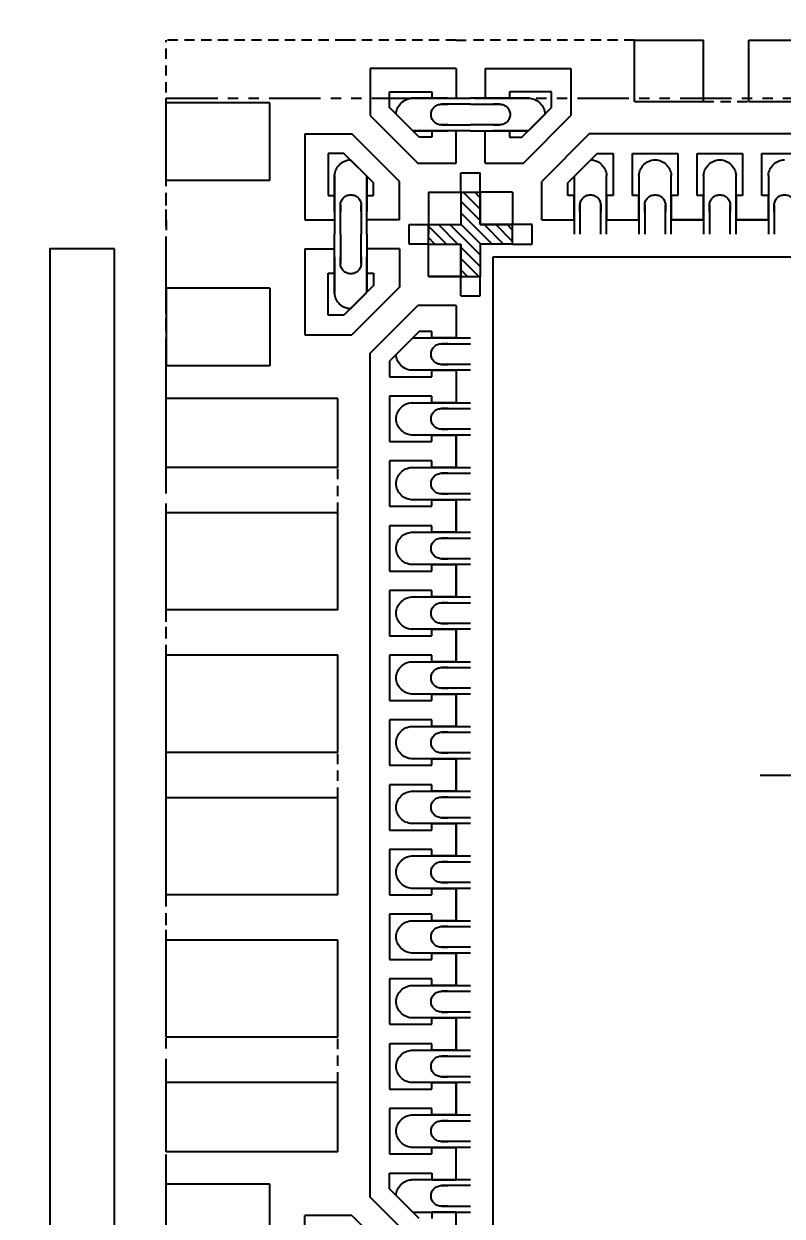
# Model space of a CAD drawing. Extents: x 91 to 778, y 180 to 503.
# Drawn here: x 534.53 to 546.24, y 404.06 to 422.47 of the extents above; entities that cross this region are included whole.
import ezdxf

# ---------------------------------------------------------------- set-up
doc = ezdxf.new("R2010")
doc.units = 0
doc.header["$LTSCALE"] = 12.7
doc.header["$MEASUREMENT"] = 0
doc.header["$PDMODE"] = 2
for name, pattern in [('CENTER', [2, 1.25, -0.25, 0.25, -0.25]), ('HIDDEN', [0.375, 0.25, -0.125]), ('PHANTOM', [2.5, 1.25, -0.25, 0.25, -0.25, 0.25, -0.25])]:
    doc.linetypes.add(name, pattern=pattern)
doc.layers.get('0').update_dxf_attribs({"linetype": 'CONTINUOUS'})
doc.layers.get('DEFPOINTS').update_dxf_attribs({"linetype": 'CONTINUOUS'})
for name, color, linetype in [('SH-01_CENTER', 2, 'CENTER'), ('SH-01_DIM', 4, 'CONTINUOUS'), ('SH-01_HATCH', 10, 'CONTINUOUS'), ('SH-01_HIDDEN', 6, 'HIDDEN'), ('SH-01_MISC', 5, 'CONTINUOUS'), ('SH-01_OBJECT', 7, 'CONTINUOUS'), ('SH-01_PHANTOM', 1, 'PHANTOM')]:
    doc.layers.add(name, color=color, linetype=linetype)
doc.styles.get("Standard").update_dxf_attribs({"font": 'simplex.shx', "width": 0.82})
doc.dimstyles.get("Standard").update_dxf_attribs({"dimtxt": 0.18, "dimasz": 0.18, "dimexe": 0.18, "dimexo": 0.0625, "dimgap": 0.09, "dimtad": 0, "dimtih": 1, "dimtoh": 1, "dimdec": 4, "dimzin": 0, "dimdsep": 46, "dimtxsty": 'STANDARD', "dimcen": 0.09, "dimadec": 0, "dimazin": 0, "dimtfac": 1, "dimtdec": 4, "dimtofl": 0, "dimtmove": 0, "dimatfit": 3, "dimfxl": 1, "dimtolj": 1, "dimtzin": 0, "dimarcsym": 0})

# ---------------------------------------------------------------- blocks, each defined once
blk = doc.blocks.new('*D35')
at = {"layer": 'DEFPOINTS', "color": 0, "ltscale": 0.05, "transparency": 16777216}
for p in [(715.07, 451.083), (721.681, 428.177), (437.581, 335.717)]:
    blk.add_point(p, dxfattribs=at)
at = {"layer": 'SH-01_DIM', "ltscale": 0.05, "transparency": 16777216}
for p, q in [((715.07, 444.733), (715.07, 451.083)), ((721.681, 438.383), (715.07, 444.733)), ((721.681, 430.717), (721.681, 438.383))]:
    blk.add_line(p, q, dxfattribs=at)
at = {"layer": 'SH-01_DIM', "ltscale": 0.05, "transparency": 16777216, "insert": (715.07, 456.067), "char_height": 1.524, "attachment_point": 5, "rotation": 90}
blk.add_mtext('\\A1; 142.0500', dxfattribs=at)
blk = doc.blocks.new('_Open30')
at = {"color": 0, "lineweight": -2}
for p, q in [((-1, 0.2679), (0, 0)), ((0, 0), (-1, -0.2679)), ((0, 0), (-1, 0))]:
    blk.add_line(p, q, dxfattribs=at)
blk = doc.blocks.new('*D37')
at = {"layer": 'DEFPOINTS', "color": 0, "ltscale": 0.05, "transparency": 16777216}
for p in [(733.081, 428.177), (749.4, 426.634), (437.581, 335.717)]:
    blk.add_point(p, dxfattribs=at)
at = {"layer": 'SH-01_DIM', "ltscale": 0.05, "transparency": 16777216}
for p, q in [((735.621, 428.177), (739.431, 428.177)), ((739.431, 428.177), (743.05, 426.634)), ((743.05, 426.634), (749.4, 426.634))]:
    blk.add_line(p, q, dxfattribs=at)
at = {"layer": 'SH-01_DIM', "ltscale": 0.05, "transparency": 16777216, "insert": (753.909, 426.634), "char_height": 1.524, "attachment_point": 5}
blk.add_mtext('\\A1; 46.2300', dxfattribs=at)
blk = doc.blocks.new('*D38')
at = {"layer": 'DEFPOINTS', "color": 0, "ltscale": 0.05, "transparency": 16777216}
for p in [(743.418, 450.209), (733.081, 428.177), (437.581, 335.717)]:
    blk.add_point(p, dxfattribs=at)
at = {"layer": 'SH-01_DIM', "ltscale": 0.05, "transparency": 16777216}
for p, q in [((743.418, 443.859), (743.418, 450.209)), ((733.081, 437.509), (743.418, 443.859)), ((733.081, 430.717), (733.081, 437.509))]:
    blk.add_line(p, q, dxfattribs=at)
at = {"layer": 'SH-01_DIM', "ltscale": 0.05, "transparency": 16777216, "insert": (743.418, 455.194), "char_height": 1.524, "attachment_point": 5, "rotation": 90}
blk.add_mtext('\\A1; 147.7500', dxfattribs=at)
blk = doc.blocks.new('*D63')
at = {"layer": 'DEFPOINTS', "color": 0, "ltscale": 0.05, "transparency": 16777216}
for p in [(754.597, 450.209), (737.581, 429.717), (437.581, 335.717)]:
    blk.add_point(p, dxfattribs=at)
at = {"layer": 'SH-01_DIM', "ltscale": 0.05, "transparency": 16777216}
for p, q in [((754.597, 443.859), (754.597, 450.209)), ((737.581, 437.509), (754.597, 443.859)), ((737.581, 432.257), (737.581, 437.509))]:
    blk.add_line(p, q, dxfattribs=at)
at = {"layer": 'SH-01_DIM', "ltscale": 0.05, "transparency": 16777216, "insert": (754.597, 459.154), "char_height": 1.524, "attachment_point": 5, "rotation": 90}
blk.add_mtext('\\A1; 150.000±0.0760', dxfattribs=at)
blk = doc.blocks.new('*U8')
at = {"layer": 'SH-01_CENTER', "ltscale": 0.05}
blk.add_line((-3.875, 0), (3.875, 0), dxfattribs=at)
at = {"layer": 'SH-01_MISC', "ltscale": 0.05}
blk.add_lwpolyline([(-8, 8), (8, 8), (8, -8), (-8, -8)], close=True, dxfattribs=at)
blk = doc.blocks.new('*U9')
at = {"color": 0, "linetype": 'ByBlock', "lineweight": -2, "transparency": 16777216}
blk.add_blockref('*U8', (0, 150.3), dxfattribs=at)
blk = doc.blocks.new('A$C1BB75304')
at = {"layer": 'SH-01_HIDDEN'}
for p, q in [((1.68, 16.78), (1.68, 15.887)), ((1.77, 16.33), (1.77, 16.78)), ((2.09, 16.78), (2.09, 16.33)), ((2.18, 15.87), (2.18, 16.78)), ((1.68, 15.887), (1.68, 16.43)), ((1.77, 16.43), (1.77, 16.33)), ((2.09, 16.33), (2.09, 16.43)), ((2.18, 16.43), (2.18, 15.87)), ((1.937, 15.63), (1.69, 15.877)), ((0.973, 15.18), (0.08, 15.18)), ((0.973, 15.18), (0.43, 15.18)), ((1.23, 14.923), (0.983, 15.17)), ((0.53, 15.09), (0.08, 15.09)), ((0.43, 15.09), (0.53, 15.09)), ((0.08, 14.77), (0.53, 14.77)), ((0.53, 14.77), (0.43, 14.77)), ((0.08, 14.68), (0.99, 14.68)), ((0.43, 14.68), (0.99, 14.68)), ((0.99, 14.18), (0.08, 14.18)), ((0.99, 14.18), (0.43, 14.18)), ((0.53, 14.09), (0.08, 14.09)), ((0.43, 14.09), (0.53, 14.09)), ((0.08, 13.77), (0.53, 13.77)), ((0.08, 13.68), (0.99, 13.68)), ((0.53, 13.77), (0.43, 13.77)), ((0.43, 13.68), (0.99, 13.68)), ((0.99, 13.18), (0.08, 13.18)), ((0.53, 13.09), (0.08, 13.09)), ((0.99, 13.18), (0.43, 13.18)), ((0.43, 13.09), (0.53, 13.09)), ((0.08, 12.77), (0.53, 12.77)), ((0.53, 12.77), (0.43, 12.77)), ((0.08, 12.68), (0.99, 12.68)), ((0.43, 12.68), (0.99, 12.68)), ((0.99, 12.18), (0.08, 12.18)), ((0.99, 12.18), (0.43, 12.18)), ((0.53, 12.09), (0.08, 12.09)), ((0.43, 12.09), (0.53, 12.09)), ((0.08, 11.77), (0.53, 11.77)), ((0.08, 11.68), (0.99, 11.68)), ((0.53, 11.77), (0.43, 11.77)), ((0.43, 11.68), (0.99, 11.68)), ((0.99, 11.18), (0.08, 11.18)), ((0.53, 11.09), (0.08, 11.09)), ((0.99, 11.18), (0.43, 11.18)), ((0.43, 11.09), (0.53, 11.09)), ((0.08, 10.77), (0.53, 10.77)), ((0.08, 10.68), (0.99, 10.68)), ((0.53, 10.77), (0.43, 10.77)), ((0.43, 10.68), (0.99, 10.68)), ((0.99, 10.18), (0.08, 10.18)), ((0.99, 10.18), (0.43, 10.18)), ((0.53, 10.09), (0.08, 10.09)), ((0.43, 10.09), (0.53, 10.09)), ((0.08, 9.77), (0.53, 9.77)), ((0.53, 9.77), (0.43, 9.77)), ((0.08, 9.68), (0.99, 9.68)), ((0.43, 9.68), (0.99, 9.68)), ((0.99, 9.18), (0.08, 9.18)), ((0.53, 9.09), (0.08, 9.09)), ((0.99, 9.18), (0.43, 9.18)), ((0.43, 9.09), (0.53, 9.09)), ((0.08, 8.77), (0.53, 8.77)), ((0.08, 8.68), (0.99, 8.68)), ((0.53, 8.77), (0.43, 8.77)), ((0.43, 8.68), (0.99, 8.68)), ((0.99, 8.18), (0.08, 8.18)), ((0.99, 8.18), (0.43, 8.18)), ((0.53, 8.09), (0.08, 8.09)), ((0.43, 8.09), (0.53, 8.09)), ((0.08, 7.77), (0.53, 7.77)), ((0.53, 7.77), (0.43, 7.77)), ((0.08, 7.68), (0.99, 7.68)), ((0.43, 7.68), (0.99, 7.68)), ((0.99, 7.18), (0.08, 7.18)), ((0.53, 7.09), (0.08, 7.09)), ((0.99, 7.18), (0.43, 7.18)), ((0.43, 7.09), (0.53, 7.09)), ((0.08, 6.77), (0.53, 6.77)), ((0.08, 6.68), (0.99, 6.68)), ((0.53, 6.77), (0.43, 6.77)), ((0.43, 6.68), (0.99, 6.68)), ((0.99, 6.18), (0.08, 6.18)), ((0.53, 6.09), (0.08, 6.09)), ((0.99, 6.18), (0.43, 6.18)), ((0.43, 6.09), (0.53, 6.09)), ((0.08, 5.77), (0.53, 5.77)), ((0.53, 5.77), (0.43, 5.77)), ((0.08, 5.68), (0.99, 5.68)), ((0.43, 5.68), (0.99, 5.68)), ((0.99, 5.18), (0.08, 5.18)), ((0.99, 5.18), (0.43, 5.18)), ((0.53, 5.09), (0.08, 5.09)), ((0.43, 5.09), (0.53, 5.09)), ((0.08, 4.77), (0.53, 4.77)), ((0.08, 4.68), (0.99, 4.68)), ((0.53, 4.77), (0.43, 4.77)), ((0.43, 4.68), (0.99, 4.68)), ((0.99, 4.18), (0.08, 4.18)), ((0.53, 4.09), (0.08, 4.09)), ((0.99, 4.18), (0.43, 4.18)), ((0.43, 4.09), (0.53, 4.09)), ((0.08, 3.77), (0.53, 3.77)), ((0.53, 3.77), (0.43, 3.77)), ((0.08, 3.68), (0.99, 3.68)), ((0.43, 3.68), (0.99, 3.68)), ((0.99, 3.18), (0.08, 3.18)), ((0.99, 3.18), (0.43, 3.18)), ((0.53, 3.09), (0.08, 3.09)), ((0.43, 3.09), (0.53, 3.09)), ((0.08, 2.77), (0.53, 2.77)), ((0.53, 2.77), (0.43, 2.77)), ((0.08, 2.68), (0.99, 2.68)), ((0.43, 2.68), (0.99, 2.68)), ((0.08, 2.18), (0.99, 2.18)), ((0.08, 2.09), (0.53, 2.09)), ((0.43, 2.18), (0.99, 2.18)), ((0.53, 2.09), (0.43, 2.09)), ((1.23, 1.937), (0.983, 1.69)), ((0.53, 1.77), (0.08, 1.77)), ((0.973, 1.68), (0.08, 1.68)), ((0.43, 1.77), (0.53, 1.77)), ((0.973, 1.68), (0.43, 1.68))]:
    blk.add_line(p, q, dxfattribs=at)
at = {"layer": 'SH-01_HIDDEN', "ltscale": 0.05}
for p, q in [((4.78, 14.247), (4.78, 16.78)), ((2.13, 12.48), (2.13, 13.18)), ((4.78, 10.28), (4.78, 10.98)), ((2.13, 8.08), (2.13, 8.78)), ((4.78, 5.88), (4.78, 6.58)), ((2.13, 3.68), (2.13, 4.38)), ((4.78, 0.08), (4.78, 2.613))]:
    blk.add_line(p, q, dxfattribs=at)
at = {"layer": 'SH-01_HIDDEN'}
for centre, radius, start, end in [((1.93, 16.33), 0.16, 180, 0), ((1.922, 15.888), 0.259, 273.3488, 355.9159), ((0.53, 14.93), 0.16, 270, 90), ((0.972, 14.938), 0.259, 274.0841, 356.6512), ((0.972, 13.923), 0.258, 1.6515, 86.0105), ((0.53, 13.93), 0.16, 270, 90), ((0.972, 13.937), 0.258, 273.9902, 358.3483), ((0.53, 12.93), 0.16, 270, 90), ((0.972, 12.923), 0.258, 1.6515, 86.0105), ((0.972, 12.937), 0.258, 273.9902, 358.3483), ((0.972, 11.923), 0.258, 1.6515, 86.0105), ((0.53, 11.93), 0.16, 270, 90), ((0.972, 11.937), 0.258, 273.9902, 358.3483), ((0.53, 10.93), 0.16, 270, 90), ((0.972, 10.923), 0.258, 1.6515, 86.0105), ((0.972, 10.937), 0.258, 273.9902, 358.3483), ((0.972, 9.923), 0.258, 1.6515, 86.0105), ((0.53, 9.93), 0.16, 270, 90), ((0.972, 9.937), 0.258, 273.9902, 358.3483), ((0.53, 8.93), 0.16, 270, 90), ((0.972, 8.923), 0.258, 1.6515, 86.0105), ((0.972, 8.937), 0.258, 273.9902, 358.3483), ((0.972, 7.923), 0.258, 1.6515, 86.0105), ((0.53, 7.93), 0.16, 270, 90), ((0.972, 7.937), 0.258, 273.9902, 358.3483), ((0.53, 6.93), 0.16, 270, 90), ((0.972, 6.923), 0.258, 1.6515, 86.0105), ((0.972, 6.937), 0.258, 273.9902, 358.3483), ((0.53, 5.93), 0.16, 270, 90), ((0.972, 5.923), 0.258, 1.6515, 86.0105), ((0.972, 5.937), 0.258, 273.9902, 358.3483), ((0.972, 4.923), 0.258, 1.6515, 86.0105), ((0.53, 4.93), 0.16, 270, 90), ((0.972, 4.937), 0.258, 273.9902, 358.3483), ((0.53, 3.93), 0.16, 270, 90), ((0.972, 3.923), 0.258, 1.6515, 86.0105), ((0.972, 3.937), 0.258, 273.9902, 358.3483), ((0.972, 2.923), 0.258, 1.6515, 86.0105), ((0.53, 2.93), 0.16, 270, 90), ((0.972, 2.937), 0.258, 273.9902, 358.3483), ((0.53, 1.93), 0.16, 270, 90), ((0.972, 1.922), 0.259, 3.3488, 85.9159)]:
    blk.add_arc(centre, radius, start, end, dxfattribs=at)
at = {"layer": 'SH-01_OBJECT', "ltscale": 0.05}
for p, q in [((0.73, 16.63), (0.23, 16.63)), ((0.23, 16.63), (0.23, 16.13)), ((0.73, 16.63), (0.23, 16.63)), ((0.23, 16.63), (0.23, 16.13)), ((1.18, 16.555), (1.68, 16.555)), ((2.64, 16.555), (2.18, 16.555)), ((2.64, 16.555), (2.64, 15.23)), ((3.18, 15.947), (4.78, 15.947)), ((0.305, 15.68), (0.305, 15.18)), ((0.305, 15.68), (0.897, 15.68)), ((3.18, 14.747), (4.78, 14.747)), ((0.305, 14.68), (0.305, 14.18)), ((2.13, 14.247), (4.78, 14.247)), ((4.78, 13.18), (4.78, 14.247)), ((0.305, 13.18), (0.305, 13.68)), ((0.305, 13.68), (0.305, 13.18)), ((2.13, 13.18), (4.78, 13.18)), ((0.305, 12.18), (0.305, 12.68)), ((0.305, 12.68), (0.305, 12.18)), ((2.13, 12.48), (4.78, 12.48)), ((4.78, 10.98), (4.78, 12.48)), ((0.305, 11.18), (0.305, 11.68)), ((0.305, 11.68), (0.305, 11.18)), ((2.13, 10.98), (4.78, 10.98)), ((0.305, 10.18), (0.305, 10.68)), ((0.305, 10.68), (0.305, 10.18)), ((2.13, 10.28), (4.78, 10.28)), ((4.78, 8.78), (4.78, 10.28)), ((4.78, 8.78), (4.78, 10.28)), ((0.305, 9.18), (0.305, 9.68)), ((0.305, 9.68), (0.305, 9.18)), ((0.305, 8.18), (0.305, 8.68)), ((0.305, 8.68), (0.305, 8.18)), ((2.13, 8.78), (4.78, 8.78)), ((2.13, 8.08), (4.78, 8.08)), ((4.78, 6.58), (4.78, 8.08)), ((0.305, 7.18), (0.305, 7.68)), ((0.305, 7.68), (0.305, 7.18)), ((0.305, 6.18), (0.305, 6.68)), ((0.305, 6.68), (0.305, 6.18)), ((2.13, 6.58), (4.78, 6.58)), ((2.13, 5.88), (4.78, 5.88)), ((4.78, 4.38), (4.78, 5.88)), ((0.305, 5.18), (0.305, 5.68)), ((0.305, 5.68), (0.305, 5.18)), ((0.305, 4.18), (0.305, 4.68)), ((0.305, 4.68), (0.305, 4.18)), ((2.13, 4.38), (4.78, 4.38)), ((0.305, 3.18), (0.305, 3.68)), ((0.305, 3.68), (0.305, 3.18)), ((2.13, 3.68), (4.78, 3.68)), ((4.78, 2.613), (4.78, 3.68)), ((0.305, 2.18), (0.305, 2.68)), ((0.305, 2.18), (0.305, 2.68)), ((2.13, 2.613), (4.78, 2.613)), ((3.18, 2.113), (4.78, 2.113)), ((0.305, 1.18), (0.305, 1.68)), ((1.913, 1.63), (2.64, 1.63)), ((2.64, 0.305), (2.64, 1.63))]:
    blk.add_line(p, q, dxfattribs=at)
at = {"layer": 'SH-01_OBJECT', "linetype": 'Continuous'}
for p, q in [((0.73, 16.13), (0.73, 16.63)), ((0.73, 16.13), (0.23, 16.13)), ((3.18, 15.947), (3.18, 14.747)), ((4.78, 15.947), (4.78, 14.747)), ((2.13, 13.18), (2.13, 14.247)), ((2.13, 10.98), (2.13, 12.48)), ((2.13, 8.78), (2.13, 10.28)), ((2.13, 6.58), (2.13, 8.08)), ((2.13, 4.38), (2.13, 5.88)), ((2.13, 2.613), (2.13, 3.68)), ((3.18, 0.913), (3.18, 2.113)), ((4.78, 0.913), (4.78, 2.113))]:
    blk.add_line(p, q, dxfattribs=at)
at = {"layer": 'SH-01_OBJECT'}
for p, q in [((0.73, 16.13), (0.73, 16.63)), ((1.18, 16.555), (1.18, 15.963)), ((1.68, 16.555), (1.68, 16.18)), ((2.18, 16.18), (2.18, 16.555)), ((0.23, 16.13), (0.73, 16.13)), ((1.68, 16.18), (1.58, 16.18)), ((1.58, 16.18), (1.58, 15.987)), ((2.28, 16.18), (2.18, 16.18)), ((2.28, 15.53), (2.28, 16.18)), ((1.18, 15.963), (1.913, 15.23)), ((1.58, 15.987), (2.037, 15.53)), ((1.63, 14.947), (0.897, 15.68)), ((2.037, 15.53), (2.28, 15.53)), ((0.305, 15.18), (0.68, 15.18)), ((0.68, 15.18), (0.68, 15.28)), ((0.68, 15.28), (0.873, 15.28)), ((0.873, 15.28), (1.33, 14.823)), ((2.64, 15.23), (1.913, 15.23)), ((1.63, 1.913), (1.63, 14.947)), ((1.33, 14.823), (1.33, 14.58)), ((0.68, 14.68), (0.305, 14.68)), ((0.68, 14.58), (0.68, 14.68)), ((1.33, 14.58), (0.68, 14.58)), ((0.305, 14.18), (0.68, 14.18)), ((0.68, 14.18), (0.68, 14.28)), ((0.68, 14.28), (1.33, 14.28)), ((1.33, 14.28), (1.33, 13.58)), ((0.68, 13.68), (0.305, 13.68)), ((0.68, 13.58), (0.68, 13.68)), ((1.33, 13.58), (0.68, 13.58)), ((0.68, 13.18), (0.68, 13.28)), ((0.68, 13.28), (1.33, 13.28)), ((1.33, 13.28), (1.33, 12.58)), ((0.305, 13.18), (0.68, 13.18)), ((0.68, 12.68), (0.305, 12.68)), ((0.68, 12.58), (0.68, 12.68)), ((1.33, 12.58), (0.68, 12.58)), ((0.305, 12.18), (0.68, 12.18)), ((0.68, 12.18), (0.68, 12.28)), ((0.68, 12.28), (1.33, 12.28)), ((1.33, 12.28), (1.33, 11.58)), ((0.68, 11.68), (0.305, 11.68)), ((0.68, 11.58), (0.68, 11.68)), ((1.33, 11.58), (0.68, 11.58)), ((0.68, 11.18), (0.68, 11.28)), ((0.68, 11.28), (1.33, 11.28)), ((1.33, 11.28), (1.33, 10.58)), ((0.305, 11.18), (0.68, 11.18)), ((0.68, 10.68), (0.305, 10.68)), ((0.68, 10.58), (0.68, 10.68)), ((1.33, 10.58), (0.68, 10.58)), ((0.305, 10.18), (0.68, 10.18)), ((0.68, 10.18), (0.68, 10.28)), ((0.68, 10.28), (1.33, 10.28)), ((1.33, 10.28), (1.33, 9.58)), ((0.68, 9.68), (0.305, 9.68)), ((0.68, 9.58), (0.68, 9.68)), ((1.33, 9.58), (0.68, 9.58)), ((0.68, 9.18), (0.68, 9.28)), ((0.68, 9.28), (1.33, 9.28)), ((1.33, 9.28), (1.33, 8.58)), ((0.305, 9.18), (0.68, 9.18)), ((0.68, 8.68), (0.305, 8.68)), ((0.68, 8.58), (0.68, 8.68)), ((1.33, 8.58), (0.68, 8.58)), ((0.305, 8.18), (0.68, 8.18)), ((0.68, 8.18), (0.68, 8.28)), ((0.68, 8.28), (1.33, 8.28)), ((1.33, 8.28), (1.33, 7.58)), ((0.68, 7.68), (0.305, 7.68)), ((0.68, 7.58), (0.68, 7.68)), ((1.33, 7.58), (0.68, 7.58)), ((0.68, 7.18), (0.68, 7.28)), ((0.68, 7.28), (1.33, 7.28)), ((1.33, 7.28), (1.33, 6.58)), ((0.305, 7.18), (0.68, 7.18)), ((0.68, 6.68), (0.305, 6.68)), ((0.68, 6.58), (0.68, 6.68)), ((1.33, 6.58), (0.68, 6.58)), ((0.68, 6.18), (0.68, 6.28)), ((0.68, 6.28), (1.33, 6.28)), ((1.33, 6.28), (1.33, 5.58)), ((0.305, 6.18), (0.68, 6.18)), ((0.68, 5.68), (0.305, 5.68)), ((0.68, 5.58), (0.68, 5.68)), ((1.33, 5.58), (0.68, 5.58)), ((0.305, 5.18), (0.68, 5.18)), ((0.68, 5.18), (0.68, 5.28)), ((0.68, 5.28), (1.33, 5.28)), ((1.33, 5.28), (1.33, 4.58)), ((0.68, 4.68), (0.305, 4.68)), ((0.68, 4.58), (0.68, 4.68)), ((1.33, 4.58), (0.68, 4.58)), ((0.68, 4.18), (0.68, 4.28)), ((0.68, 4.28), (1.33, 4.28)), ((1.33, 4.28), (1.33, 3.58)), ((0.305, 4.18), (0.68, 4.18)), ((0.68, 3.68), (0.305, 3.68)), ((0.68, 3.58), (0.68, 3.68)), ((1.33, 3.58), (0.68, 3.58)), ((0.305, 3.18), (0.68, 3.18)), ((0.68, 3.18), (0.68, 3.28)), ((0.68, 3.28), (1.33, 3.28)), ((1.33, 3.28), (1.33, 2.58)), ((0.68, 2.68), (0.305, 2.68)), ((0.68, 2.58), (0.68, 2.68)), ((1.33, 2.58), (0.68, 2.58)), ((0.68, 2.28), (0.68, 2.18)), ((1.33, 2.28), (0.68, 2.28)), ((1.33, 2.037), (1.33, 2.28)), ((0.68, 2.18), (0.305, 2.18)), ((0.873, 1.58), (1.33, 2.037)), ((0.897, 1.18), (1.63, 1.913)), ((0.305, 1.68), (0.68, 1.68)), ((0.68, 1.68), (0.68, 1.58)), ((1.913, 1.63), (1.18, 0.897))]:
    blk.add_line(p, q, dxfattribs=at)
blk = doc.blocks.new('A$C5C007AA3')
at = {"layer": 'SH-01_HIDDEN', "ltscale": 0.05}
for p, q in [((7.38, 2.775), (7.38, 3)), ((7.38, 2.775), (7.38, 1.067)), ((7.38, 1.067), (7.38, 0)), ((10.147, 0), (7.38, 0)), ((11.855, 0), (10.147, 0)), ((11.855, 0), (12.08, 0))]:
    blk.add_line(p, q, dxfattribs=at)
at = {"layer": 'SH-01_HIDDEN'}
for p, q in [((9.98, 2.09), (9.98, 3)), ((10.07, 3), (10.07, 2.55)), ((10.39, 2.55), (10.39, 3)), ((10.48, 3), (10.48, 2.107)), ((9.98, 2.65), (9.98, 2.09)), ((10.07, 2.55), (10.07, 2.65)), ((10.39, 2.65), (10.39, 2.55)), ((10.48, 2.107), (10.48, 2.65)), ((10.223, 1.85), (10.47, 2.097)), ((10.93, 1.143), (11.177, 1.39)), ((11.187, 1.4), (11.73, 1.4)), ((12.08, 1.4), (11.187, 1.4)), ((11.73, 1.31), (11.63, 1.31)), ((11.63, 1.31), (12.08, 1.31)), ((11.63, 0.99), (11.73, 0.99)), ((12.08, 0.99), (11.63, 0.99)), ((11.73, 0.9), (11.17, 0.9)), ((11.17, 0.9), (12.08, 0.9))]:
    blk.add_line(p, q, dxfattribs=at)
for centre, radius, start, end in [((10.23, 2.55), 0.16, 180, 0), ((10.238, 2.108), 0.259, 184.0841, 266.6512), ((11.63, 1.15), 0.16, 90, 270), ((11.188, 1.158), 0.259, 183.3488, 265.9159)]:
    blk.add_arc(centre, radius, start, end, dxfattribs=at)
at = {"layer": 'SH-01_OBJECT', "linetype": 'Continuous'}
for p, q in [((11.43, 2.35), (11.43, 3)), ((11.43, 2.35), (12.08, 2.35)), ((7.38, 2.167), (7.38, 0.967)), ((8.98, 2.167), (8.98, 0.967))]:
    blk.add_line(p, q, dxfattribs=at)
at = {"layer": 'SH-01_OBJECT', "ltscale": 0.05}
for p, q in [((9.52, 1.45), (9.52, 2.775)), ((9.52, 2.775), (9.98, 2.775)), ((10.98, 2.775), (10.48, 2.775)), ((8.98, 2.167), (7.38, 2.167)), ((11.855, 1.9), (11.855, 1.4)), ((8.98, 0.967), (7.38, 0.967)), ((11.855, 0.44), (11.855, 0.9)), ((11.855, 0.44), (10.53, 0.44))]:
    blk.add_line(p, q, dxfattribs=at)
at = {"layer": 'SH-01_OBJECT'}
for p, q in [((9.98, 2.4), (9.98, 2.775)), ((10.48, 2.775), (10.48, 2.4)), ((10.98, 2.775), (10.98, 2.183)), ((9.88, 1.75), (9.88, 2.4)), ((9.88, 2.4), (9.98, 2.4)), ((10.48, 2.4), (10.58, 2.4)), ((10.58, 2.4), (10.58, 2.207)), ((10.58, 2.207), (10.123, 1.75)), ((10.98, 2.183), (10.247, 1.45)), ((10.53, 1.167), (11.263, 1.9)), ((11.263, 1.9), (11.855, 1.9)), ((10.123, 1.75), (9.88, 1.75)), ((11.287, 1.5), (10.83, 1.043)), ((11.48, 1.5), (11.287, 1.5)), ((11.48, 1.4), (11.48, 1.5)), ((9.52, 1.45), (10.247, 1.45)), ((11.855, 1.4), (11.48, 1.4)), ((10.53, 0.44), (10.53, 1.167)), ((10.83, 1.043), (10.83, 0.8)), ((10.83, 0.8), (11.48, 0.8)), ((11.48, 0.8), (11.48, 0.9)), ((11.48, 0.9), (11.855, 0.9))]:
    blk.add_line(p, q, dxfattribs=at)
blk = doc.blocks.new('A$C6C8170C2')
at = {"layer": 'SH-01_HIDDEN'}
for p, q in [((-3.2, 2.107), (-3.2, 3)), ((-3.11, 2.55), (-3.11, 3)), ((-2.79, 3), (-2.79, 2.55)), ((-2.7, 3), (-2.7, 2.09)), ((-2.2, 2.09), (-2.2, 3)), ((-2.11, 2.55), (-2.11, 3)), ((-1.79, 3), (-1.79, 2.55)), ((-1.7, 3), (-1.7, 2.09)), ((-1.2, 2.09), (-1.2, 3)), ((-1.11, 2.55), (-1.11, 3)), ((-0.79, 3), (-0.79, 2.55)), ((-0.7, 3), (-0.7, 2.09)), ((-0.2, 2.09), (-0.2, 3)), ((-0.11, 2.55), (-0.11, 3)), ((-3.2, 2.107), (-3.2, 2.65)), ((-3.11, 2.65), (-3.11, 2.55)), ((-2.79, 2.55), (-2.79, 2.65)), ((-2.7, 2.65), (-2.7, 2.09)), ((-2.2, 2.09), (-2.2, 2.65)), ((-2.11, 2.65), (-2.11, 2.55)), ((-1.79, 2.55), (-1.79, 2.65)), ((-1.7, 2.65), (-1.7, 2.09)), ((-1.2, 2.09), (-1.2, 2.65)), ((-1.11, 2.65), (-1.11, 2.55)), ((-0.79, 2.55), (-0.79, 2.65)), ((-0.7, 2.65), (-0.7, 2.09)), ((-0.2, 2.09), (-0.2, 2.65)), ((-0.11, 2.65), (-0.11, 2.55)), ((-2.943, 1.85), (-3.19, 2.097)), ((-4.8, 1.4), (-3.907, 1.4)), ((-4.35, 1.31), (-4.8, 1.31)), ((-3.907, 1.4), (-4.45, 1.4)), ((-4.45, 1.31), (-4.35, 1.31)), ((-3.65, 1.143), (-3.897, 1.39)), ((-4.8, 0.99), (-4.35, 0.99)), ((-4.35, 0.99), (-4.45, 0.99)), ((-3.89, 0.9), (-4.8, 0.9)), ((-4.45, 0.9), (-3.89, 0.9))]:
    blk.add_line(p, q, dxfattribs=at)
at = {"layer": 'SH-01_HIDDEN', "ltscale": 0.05}
for p, q in [((-1.2, 0.95), (-0.5, 0.95)), ((-2.267, 0), (-4.8, 0))]:
    blk.add_line(p, q, dxfattribs=at)
at = {"layer": 'SH-01_HIDDEN'}
for centre, radius, start, end in [((-2.95, 2.55), 0.16, 180, 0), ((-1.95, 2.55), 0.16, 180, 0), ((-0.95, 2.55), 0.16, 180, 0), ((0.05, 2.55), 0.16, 180, 0), ((-2.958, 2.108), 0.259, 273.3488, 355.9159), ((-1.943, 2.108), 0.258, 183.9895, 268.3485), ((-1.957, 2.108), 0.258, 271.6517, 356.0098), ((-0.943, 2.108), 0.258, 183.9895, 268.3485), ((-0.957, 2.108), 0.258, 271.6517, 356.0098), ((0.057, 2.108), 0.258, 183.9895, 268.3485), ((-4.35, 1.15), 0.16, 270, 90), ((-3.908, 1.158), 0.259, 274.0841, 356.6512)]:
    blk.add_arc(centre, radius, start, end, dxfattribs=at)
at = {"layer": 'SH-01_OBJECT', "ltscale": 0.05}
for p, q in [((-4.65, 2.35), (-4.65, 2.85)), ((-4.65, 2.85), (-4.15, 2.85)), ((-3.7, 2.775), (-3.2, 2.775)), ((-3.7, 2.775), (-3.7, 2.183)), ((-2.7, 2.775), (-2.2, 2.775)), ((-1.2, 2.775), (-1.7, 2.775)), ((-1.7, 2.775), (-1.2, 2.775)), ((-0.2, 2.775), (-0.7, 2.775)), ((-0.7, 2.775), (-0.2, 2.775)), ((-4.575, 1.9), (-4.575, 1.4)), ((-2.267, 0.95), (-2.267, 0)), ((-1.2, 0.95), (-1.2, 0)), ((-0.5, 0.95), (-0.5, 0)), ((-4.575, 0.44), (-4.575, 0.9)), ((-4.575, 0.44), (-3.25, 0.44)), ((-2.267, 0), (-1.2, 0)), ((-0.5, 0), (1, 0))]:
    blk.add_line(p, q, dxfattribs=at)
at = {"layer": 'SH-01_OBJECT', "linetype": 'Continuous'}
for p, q in [((-4.15, 2.35), (-4.15, 2.85)), ((-4.15, 2.35), (-4.65, 2.35)), ((-2.267, 0.95), (-1.2, 0.95)), ((-0.5, 0.95), (1, 0.95))]:
    blk.add_line(p, q, dxfattribs=at)
at = {"layer": 'SH-01_OBJECT'}
for p, q in [((-3.2, 2.775), (-3.2, 2.4)), ((-2.7, 2.4), (-2.7, 2.775)), ((-2.2, 2.775), (-2.2, 2.4)), ((-1.7, 2.4), (-1.7, 2.775)), ((-1.2, 2.775), (-1.2, 2.4)), ((-0.7, 2.4), (-0.7, 2.775)), ((-0.2, 2.775), (-0.2, 2.4)), ((-3.2, 2.4), (-3.3, 2.4)), ((-3.3, 2.4), (-3.3, 2.207)), ((-2.6, 2.4), (-2.7, 2.4)), ((-2.6, 1.75), (-2.6, 2.4)), ((-2.2, 2.4), (-2.3, 2.4)), ((-2.3, 2.4), (-2.3, 1.75)), ((-1.6, 2.4), (-1.7, 2.4)), ((-1.6, 1.75), (-1.6, 2.4)), ((-1.2, 2.4), (-1.3, 2.4)), ((-1.3, 2.4), (-1.3, 1.75)), ((-0.6, 2.4), (-0.7, 2.4)), ((-0.6, 1.75), (-0.6, 2.4)), ((-0.2, 2.4), (-0.3, 2.4)), ((-0.3, 2.4), (-0.3, 1.75)), ((-2.967, 1.45), (-3.7, 2.183)), ((-3.3, 2.207), (-2.843, 1.75)), ((-4.575, 1.9), (-3.983, 1.9)), ((-3.983, 1.9), (-3.25, 1.167)), ((-2.843, 1.75), (-2.6, 1.75)), ((-2.3, 1.75), (-1.6, 1.75)), ((-1.3, 1.75), (-0.6, 1.75)), ((-0.3, 1.75), (0.4, 1.75)), ((-4.2, 1.4), (-4.2, 1.5)), ((-4.2, 1.5), (-4.007, 1.5)), ((-4.007, 1.5), (-3.55, 1.043)), ((-4.575, 1.4), (-4.2, 1.4)), ((10.067, 1.45), (-2.967, 1.45)), ((-3.25, 0.44), (-3.25, 1.167)), ((-3.55, 1.043), (-3.55, 0.8)), ((-4.2, 0.9), (-4.575, 0.9)), ((-4.2, 0.8), (-4.2, 0.9)), ((-3.55, 0.8), (-4.2, 0.8))]:
    blk.add_line(p, q, dxfattribs=at)
blk = doc.blocks.new('A$C1BE279AF')
at = {"layer": 'SH-01_HATCH', "ltscale": 0.05}
h = blk.add_hatch(dxfattribs=at)
h.set_pattern_fill('ANSI31', color=10)
h.set_pattern_definition([(45, (2.30032, -1.11), (-0.0883883, 0.0883883), [])])
h.paths.add_polyline_path([(1.69, 1.19), (1.19, 1.19), (1.19, 1.69), (0.89, 1.69), (0.89, 1.19), (0.39, 1.19), (0.39, 0.89), (0.89, 0.89), (0.89, 0.39), (1.19, 0.39), (1.19, 0.89), (1.69, 0.89)])
at = {"layer": 'SH-01_HIDDEN'}
for p, q in [((0.89, 1.99), (1.19, 1.99)), ((0.89, 1.99), (0.89, 1.69)), ((1.19, 1.99), (1.19, 1.69)), ((0.09, 1.19), (0.09, 0.89)), ((0.39, 1.19), (0.09, 1.19)), ((1.69, 1.19), (1.99, 1.19)), ((1.99, 1.19), (1.99, 0.89)), ((0.09, 0.89), (0.39, 0.89)), ((1.99, 0.89), (1.69, 0.89)), ((0.89, 0.39), (0.89, 0.09)), ((1.19, 0.39), (1.19, 0.09)), ((0.89, 0.09), (1.19, 0.09))]:
    blk.add_line(p, q, dxfattribs=at)
at = {"layer": 'SH-01_OBJECT'}
for p, q in [((0.89, 1.69), (1.19, 1.69)), ((0.89, 1.69), (0.89, 1.19)), ((1.19, 1.19), (1.19, 1.69)), ((0.39, 1.19), (0.39, 0.89)), ((0.39, 1.19), (0.89, 1.19)), ((1.69, 1.19), (1.19, 1.19)), ((1.69, 1.19), (1.69, 0.89)), ((0.39, 0.89), (0.89, 0.89)), ((0.89, 0.39), (0.89, 0.89)), ((0.89, 0.89), (0.89, 0.89)), ((1.69, 0.89), (1.19, 0.89)), ((1.19, 0.89), (1.19, 0.89)), ((1.19, 0.89), (1.19, 0.39)), ((0.89, 0.39), (1.19, 0.39))]:
    blk.add_line(p, q, dxfattribs=at)

msp = doc.modelspace()

# ---------------------------------------------------------------- linework, layer by layer
at = {"layer": 'SH-01_OBJECT', "ltscale": 0.05}
msp.add_lwpolyline([(535.93073, 418.99254), (534.93073, 418.99254), (534.93073, 378.99254), (535.93073, 378.99254)], close=True, dxfattribs=at)
at = {"layer": 'SH-01_PHANTOM', "ltscale": 0.05}
msp.add_lwpolyline([(536.73073, 421.31745), (729.83073, 421.31745), (729.83073, 250.11745), (536.73073, 250.11745)], close=True, dxfattribs=at)

# ---------------------------------------------------------------- block references
at = {"ltscale": 0.05, "xscale": -1, "rotation": 180}
msp.add_blockref('A$C5C007AA3', (529.35073, 422.21745), dxfattribs=at)
at = {"ltscale": 0.05, "xscale": -1, "row_count": 10, "column_count": 1, "row_spacing": 16.7, "column_spacing": 0}
msp.add_blockref('A$C1BB75304', (541.51073, 252.13754), dxfattribs=at)
msp.add_blockref('*U9', (549.78073, 260.56745))
at = {"layer": 'SH-01_HATCH', "ltscale": 0.05, "xscale": -1, "rotation": 180, "row_count": 1, "column_count": 6, "row_spacing": 0, "column_spacing": -16.7}
msp.add_blockref('A$C6C8170C2', (546.23073, 422.21764), dxfattribs=at)
at = {"layer": 'SH-01_OBJECT', "ltscale": 0.05, "xscale": -1, "rotation": 180, "row_count": 1, "column_count": 12, "row_spacing": 0, "column_spacing": -16.7}
msp.add_blockref('A$C1BE279AF', (540.39073, 420.25764), dxfattribs=at)

# ---------------------------------------------------------------- dimensions: what is measured, and where the dimension line sits
at = {"layer": 'SH-01_DIM', "ltscale": 0.05}
for feature_location, offset, dtype, override, picture, middle in [((737.58073, 429.71745), (17.01634, 20.49165), 1, {"dimscale": 25.4, "dimtxt": 0.06, "dimasz": 0.125, "dimexe": 0.1, "dimexo": 0.1, "dimgap": 0.03, "dimtih": 0, "dimtoh": 0, "dimdec": 3, "dimlfac": 0.5, "dimzin": 1, "dimpost": ' <>\\X', "dimblk": 'Open30', "dimcen": -0.09, "dimclrd": 256, "dimclre": 256, "dimclrt": 256, "dimazin": 1, "dimtol": 1, "dimtp": 0.076, "dimtm": 0.076, "dimtofl": 1, "dimldrblk": 'Open30', "dimlwd": -1, "dimlwe": -1}, '*D63', (754.59707, 459.15352)), ((721.68073, 428.17745), (-6.61044, 22.9051), 1, {"dimscale": 25.4, "dimtxt": 0.06, "dimasz": 0.125, "dimexe": 0.1, "dimexo": 0.1, "dimgap": 0.01, "dimtih": 0, "dimtoh": 0, "dimlfac": 0.5, "dimzin": 1, "dimpost": ' <>\\X', "dimblk": 'Open30', "dimcen": -0.09, "dimclrd": 256, "dimclre": 256, "dimclrt": 256, "dimazin": 1, "dimtp": 0.03, "dimtm": 0.03, "dimtofl": 1, "dimldrblk": 'Open30', "dimlwd": -1, "dimlwe": -1}, '*D35', (715.07029, 456.06748)), ((733.08073, 428.17745), (10.33773, 22.03165), 1, {"dimscale": 25.4, "dimtxt": 0.06, "dimasz": 0.125, "dimexe": 0.1, "dimexo": 0.1, "dimgap": 0.01, "dimtih": 0, "dimtoh": 0, "dimlfac": 0.5, "dimzin": 1, "dimpost": ' <>\\X', "dimblk": 'Open30', "dimcen": -0.09, "dimclrd": 256, "dimclre": 256, "dimclrt": 256, "dimazin": 1, "dimtp": 0.03, "dimtm": 0.03, "dimtofl": 1, "dimldrblk": 'Open30', "dimlwd": -1, "dimlwe": -1}, '*D38', (743.41845, 455.19402)), ((733.08073, 428.17745), (16.31919, -1.54339), 0, {"dimscale": 25.4, "dimtxt": 0.06, "dimasz": 0.125, "dimexe": 0.1, "dimexo": 0.1, "dimgap": 0.01, "dimtih": 0, "dimtoh": 0, "dimlfac": 0.5, "dimzin": 1, "dimpost": ' <>\\X', "dimblk": 'Open30', "dimcen": -0.09, "dimclrd": 256, "dimclre": 256, "dimclrt": 256, "dimazin": 1, "dimtp": 0.03, "dimtm": 0.03, "dimtofl": 1, "dimldrblk": 'Open30', "dimlwd": -1, "dimlwe": -1}, '*D37', (753.90878, 426.63405))]:
    dim = msp.add_ordinate_dim(feature_location=feature_location, offset=offset, dtype=dtype, origin=(437.58073, 335.71745), dimstyle='STANDARD', override=override, dxfattribs=at)
    dim.commit()
    dim.dimension.update_dxf_attribs({"geometry": picture, "text_midpoint": middle})

doc.saveas('drawing.dxf')
